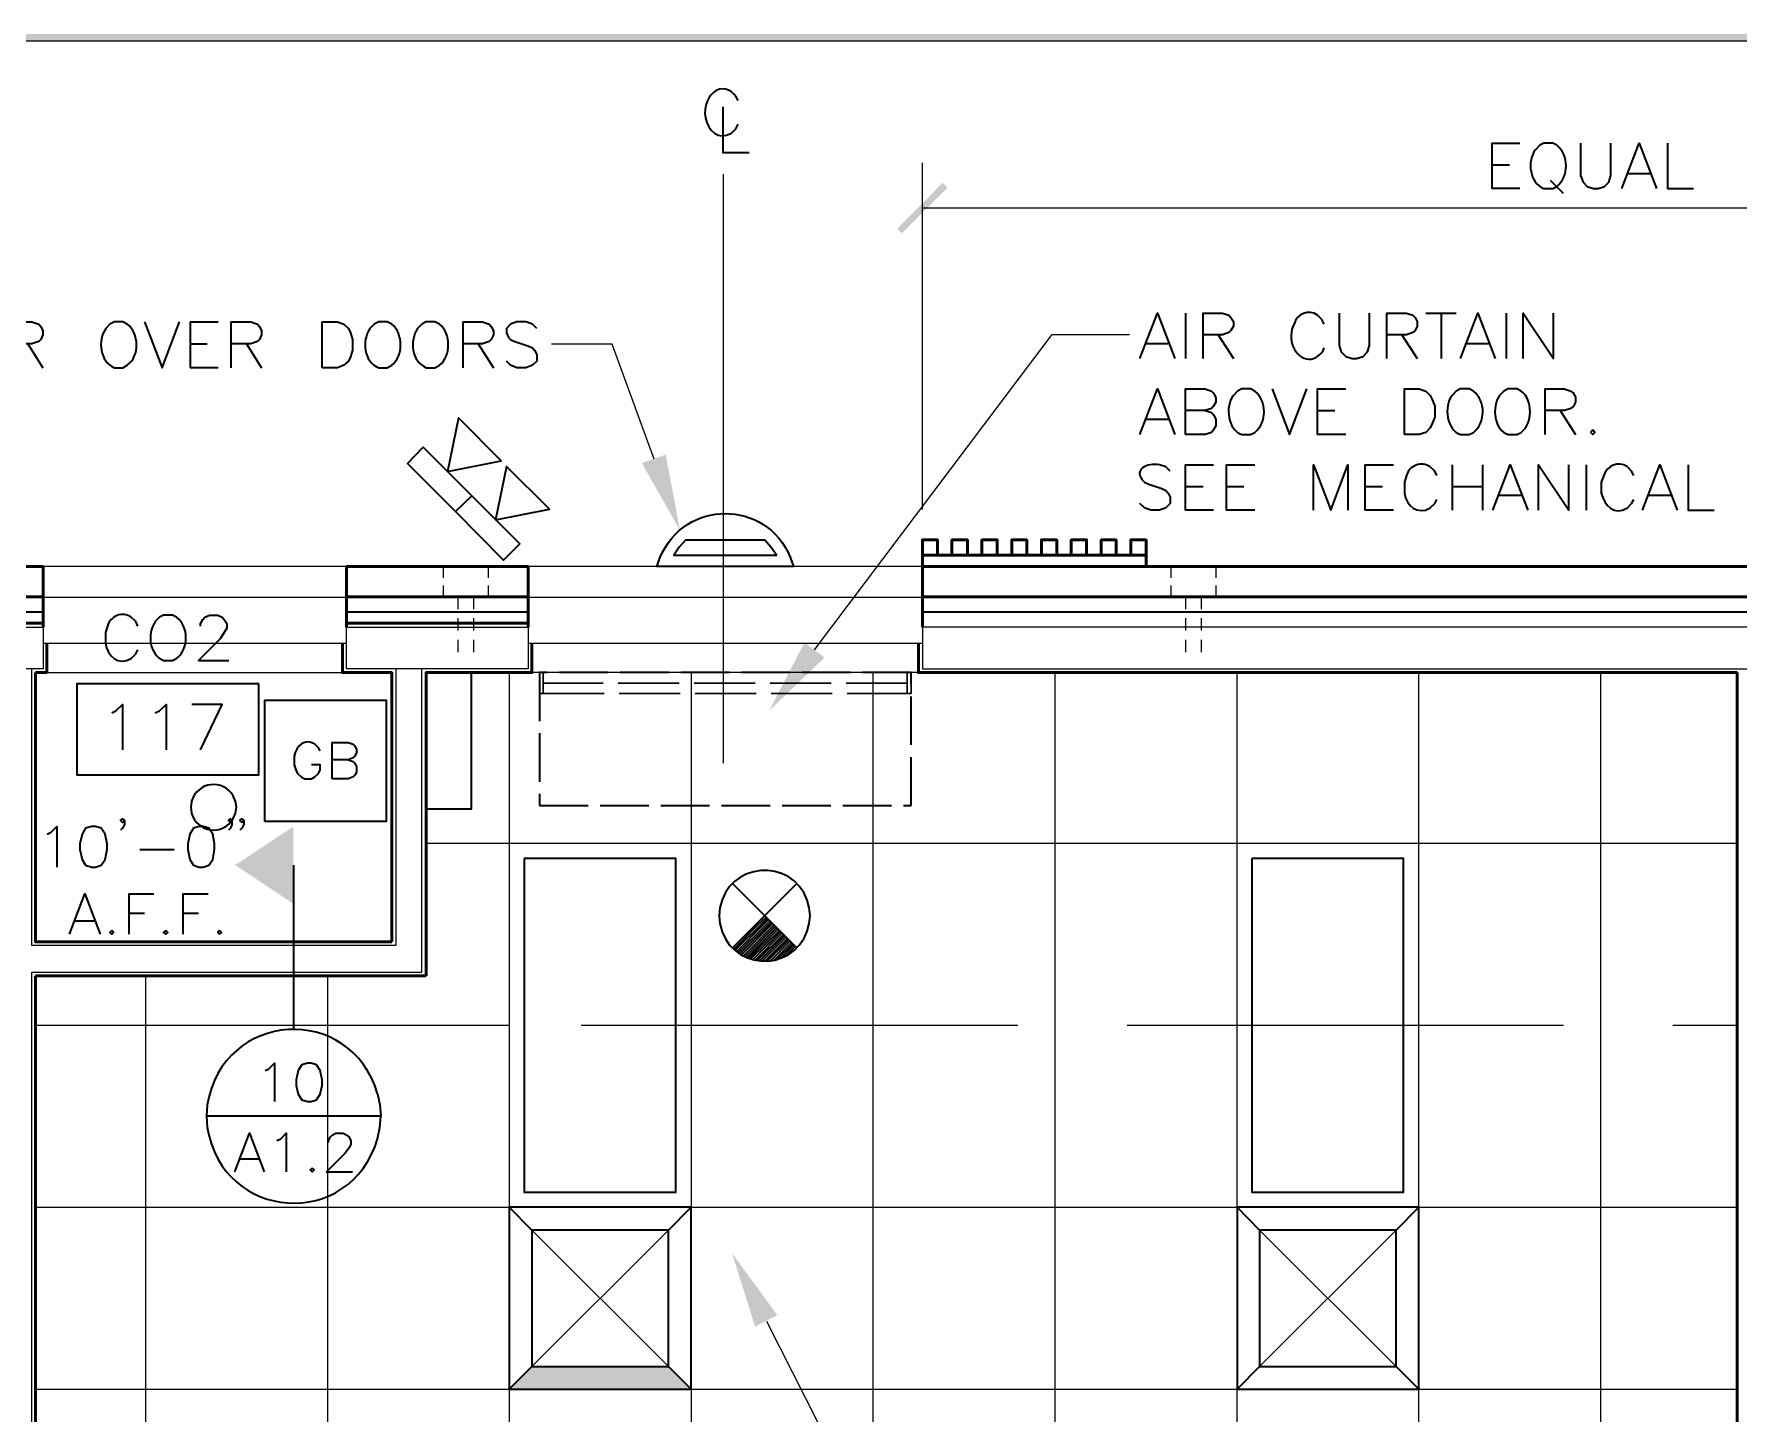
# Model space of a CAD drawing. Header units: inches. Extents: x 5 to 516, y -193 to 129.
# Drawn here: x 347.3 to 366.04, y 72.9 to 88.06 of the extents above; entities that cross this region are included whole.
import ezdxf

# ---------------------------------------------------------------- set-up
doc = ezdxf.new("R2010")
doc.units = ezdxf.units.IN
doc.header["$MEASUREMENT"] = 0
doc.linetypes.add('PDF_IMPORT', pattern=[1, 0.8, -0.2])
doc.layers.add('PDF9_Geometry', color=7, linetype='Continuous')
doc.layers.add('PDF9_Solid Fills', color=7, linetype='Continuous')

msp = doc.modelspace()

# ---------------------------------------------------------------- hatches: boundary and pattern name
at = {"layer": 'PDF9_Solid Fills', "transparency": 33554559}
h = msp.add_hatch(color=256, dxfattribs=at)
h.paths.add_polyline_path([(316.0672942, 88.0494451), (316.0806254, 88.0627785), (316.0672942, 88.0627785)])
h.paths.add_polyline_path([(496.1917308, 88.0627785), (496.1295081, 88.0627785), (354.7028537, 88.0627785), (354.7028447, 88.0627785), (316.0806254, 88.0627785), (316.1295142, 88.0494451), (316.1295143, 87.9872229), (316.1295233, 87.9872229), (496.1295089, 88.0494437), (316.1295188, 87.9872215), (496.1295081, 87.9872229), (496.1561756, 87.9916674), (496.1783975, 88.0094451), (496.1917308, 88.0361118), (496.1917311, 88.0494451)])
at = {"layer": 'PDF9_Solid Fills', "true_color": 0xb3b3b3, "transparency": 33554559}
msp.add_hatch(color=253, dxfattribs=at).paths.add_polyline_path([(352.7695144, 73.4183395), (352.5206255, 73.1694506), (352.7695144, 73.1694506), (354.2717355, 73.1694506), (354.2717355, 73.4183395)])

# ---------------------------------------------------------------- linework, layer by layer
at = {"layer": 'PDF9_Geometry', "lineweight": 0}
msp.add_lwpolyline([(316.1295142, 88.0583387), (316.1295142, 88.0494498), (316.1295142, 87.9872276), (485.4006203, 87.9872276)], dxfattribs=at)
at = {"layer": 'PDF9_Geometry', "lineweight": 35}
for points in [[(354.867296, 87.2627839), (354.867296, 86.7605617), (355.1561849, 86.7605617)], [(354.9650669, 86.9738922), (355.0095114, 87.022781), (355.0361781, 87.0716699)], [(363.6317349, 86.3649975), (363.3250683, 86.3649975), (363.3250683, 86.8627753), (363.6317349, 86.8627753)], [(364.0361833, 86.8405599), (363.9917389, 86.8627821), (363.8939611, 86.8627821), (363.8495167, 86.8405599), (363.8006278, 86.791671)], [(364.2984027, 86.8627821), (364.2984027, 86.5072266), (364.3250693, 86.4361155), (364.3695138, 86.3872266), (364.4406249, 86.3650044), (364.4895138, 86.3650044), (364.5606249, 86.3872266), (364.6095138, 86.4361155), (364.631736, 86.5072266), (364.631736, 86.8627821)], [(364.7517356, 86.3649975), (364.9428467, 86.8627753), (365.1339578, 86.3649975)], [(365.25396, 86.8627821), (365.25396, 86.3650044), (365.5384044, 86.3650044)], [(363.3250683, 86.6272226), (363.5161794, 86.6272226)], [(363.9650693, 86.4583316), (364.1072916, 86.3161094)], [(364.8228529, 86.5294488), (365.0628528, 86.5294488)], [(363.8939611, 86.3650044), (363.9917389, 86.3650044), (364.0361833, 86.3872266)], [(359.4539657, 84.4983346), (359.6450768, 84.9961123), (359.8361879, 84.4983346)], [(359.956181, 84.9961102), (359.956181, 84.4983324)], [(360.1472889, 84.4983346), (360.1472889, 84.9961123), (360.3606222, 84.9961123), (360.4317333, 84.9738901), (360.4539555, 84.9472234), (360.4806222, 84.902779), (360.4806222, 84.8538901), (360.4539555, 84.8050012), (360.4317333, 84.782779), (360.3606222, 84.7561123), (360.1472889, 84.7561123)], [(361.4806221, 84.8761105), (361.4539555, 84.9249994), (361.4050666, 84.9738883)], [(361.6450734, 84.9961102), (361.6450734, 84.6405546), (361.6672957, 84.5694435), (361.7161846, 84.5205546), (361.7872957, 84.4983324), (361.8361845, 84.4983324), (361.9072957, 84.5205546), (361.9561845, 84.5694435), (361.9784068, 84.6405546), (361.9784068, 84.9961102)], [(362.1695146, 84.4983346), (362.1695146, 84.9961123), (362.3828479, 84.9961123), (362.453959, 84.9738901), (362.4806257, 84.9472234), (362.5028479, 84.902779), (362.5028479, 84.8538901), (362.4806257, 84.8050012), (362.453959, 84.782779), (362.3828479, 84.7561123), (362.1695146, 84.7561123)], [(362.596182, 84.9961102), (362.9295153, 84.9961102)], [(362.765073, 84.9961102), (362.765073, 84.4983324)], [(362.9784067, 84.4983346), (363.1695178, 84.9961123), (363.3606289, 84.4983346)], [(363.480622, 84.9961102), (363.480622, 84.4983324)], [(363.6672901, 84.4983346), (363.6672901, 84.9961123), (364.0006234, 84.4983346), (364.0006234, 84.9961123)], [(347.0584043, 84.396112), (347.0584043, 84.8983342), (347.2717376, 84.8983342), (347.3472932, 84.876112), (347.3695154, 84.8494453), (347.3917376, 84.8005564), (347.3917376, 84.756112), (347.3695154, 84.7072231), (347.3472932, 84.6850009), (347.2717376, 84.6583342), (347.0584043, 84.6583342)], [(348.3206261, 84.8761141), (348.2717372, 84.8983364), (348.1784039, 84.8983364), (348.129515, 84.8761141), (348.0850706, 84.8272253)], [(348.5117372, 84.8983364), (348.7028483, 84.3961142), (348.8939594, 84.8983364)], [(349.3206282, 84.396112), (349.0139616, 84.396112), (349.0139616, 84.8983342), (349.3206282, 84.8983342)], [(349.4628457, 84.396112), (349.4628457, 84.8983342), (349.6806235, 84.8983342), (349.7517346, 84.876112), (349.7739568, 84.8494453), (349.7961791, 84.8005564), (349.7961791, 84.756112), (349.7739568, 84.7072231), (349.7517346, 84.6850009), (349.6806235, 84.6583342), (349.4628457, 84.6583342)], [(351.2272919, 84.8761141), (351.178403, 84.8983364), (351.0850697, 84.8983364), (351.0361808, 84.8761141), (350.9872919, 84.8272253)], [(351.7517378, 84.8761141), (351.7028489, 84.8983364), (351.6050711, 84.8983364), (351.5606267, 84.8761141), (351.5117378, 84.8272253)], [(352.0139614, 84.396112), (352.0139614, 84.8983342), (352.2272947, 84.8983342), (352.2984058, 84.876112), (352.3206281, 84.8494453), (352.3472947, 84.8005564), (352.3472947, 84.756112), (352.3206281, 84.7072231), (352.2984058, 84.6850009), (352.2272947, 84.6583342), (352.0139614, 84.6583342)], [(352.8228535, 84.8272191), (352.7739646, 84.876108), (352.7028535, 84.8983302), (352.6050758, 84.8983302), (352.5339646, 84.876108), (352.4895202, 84.8272191), (352.4895202, 84.7783302), (352.5117424, 84.7294413), (352.5339646, 84.7072191), (352.5828535, 84.6849969), (352.7250757, 84.636108), (352.7739646, 84.6138858), (352.7961869, 84.5872191), (352.8228535, 84.5427747), (352.8228535, 84.4672191), (352.7739646, 84.4227747), (352.7028535, 84.396108), (352.6050758, 84.396108), (352.5339646, 84.4227747), (352.4895202, 84.4672191)], [(360.3117402, 84.7561109), (360.4806291, 84.4983331)], [(362.3339569, 84.7561109), (362.5028458, 84.4983331)], [(347.2272954, 84.6583371), (347.3917398, 84.3961149)], [(349.0139616, 84.6583371), (349.2006282, 84.6583371)], [(349.6317368, 84.6583371), (349.7961812, 84.3961149)], [(352.1784037, 84.6583371), (352.3472926, 84.3961149)], [(359.5250739, 84.6627768), (359.7650739, 84.6627768)], [(363.0495149, 84.6627768), (363.2895149, 84.6627768)], [(348.1784039, 84.3961142), (348.2717372, 84.3961142), (348.3206261, 84.4227808)], [(351.0850697, 84.3961142), (351.178403, 84.3961142), (351.2272919, 84.4227808)], [(351.6050711, 84.3961142), (351.7028489, 84.3961142), (351.7517378, 84.4227808)], [(359.4539657, 83.6627769), (359.6450768, 84.1649991), (359.8361879, 83.6627769)], [(359.956181, 83.6627769), (359.956181, 84.1649991), (360.1695144, 84.1649991), (360.2406255, 84.1383324), (360.2628477, 84.1161102), (360.2895144, 84.0672213), (360.2895144, 84.0183324), (360.2628477, 83.973888), (360.2406255, 83.9472213), (360.1695144, 83.9249991), (359.956181, 83.9249991)], [(360.7161785, 84.1383346), (360.6672896, 84.1650013), (360.5739562, 84.1650013), (360.5250674, 84.1383346), (360.4806229, 84.0894457)], [(360.9072896, 84.1650013), (361.0984007, 83.6627791), (361.2895118, 84.1650013)], [(361.7161853, 83.6627769), (361.4050742, 83.6627769), (361.4050742, 84.1649991), (361.7161853, 84.1649991)], [(363.1206289, 84.1383346), (363.07174, 84.1650013), (362.9784067, 84.1650013), (362.9295178, 84.1383346), (362.8850734, 84.0894457)], [(363.6450701, 84.1383346), (363.5961812, 84.1650013), (363.5028479, 84.1650013), (363.453959, 84.1383346), (363.4050701, 84.0894457)], [(363.9072894, 83.6627769), (363.9072894, 84.1649991), (364.1206227, 84.1649991), (364.1917338, 84.1383324), (364.2184005, 84.1161102), (364.2406227, 84.0672213), (364.2406227, 84.0183324), (364.2184005, 83.973888), (364.1917338, 83.9472213), (364.1206227, 83.9249991), (363.9072894, 83.9249991)], [(359.5250739, 83.8316679), (359.7650739, 83.8316679)], [(360.1695147, 83.925002), (360.2406258, 83.9027798), (360.262848, 83.8761131), (360.2895147, 83.8316687), (360.2895147, 83.7561131), (360.262848, 83.7116687), (360.2406258, 83.685002), (360.1695147, 83.6627798), (359.9561814, 83.6627798)], [(361.4050742, 83.925002), (361.5961853, 83.925002)], [(364.0717407, 83.925002), (364.2406296, 83.6627798)], [(360.5739562, 83.6627791), (360.6672896, 83.6627791), (360.7161785, 83.6850013)], [(362.9784067, 83.6627791), (363.07174, 83.6627791), (363.1206289, 83.6850013)], [(363.5028479, 83.6627791), (363.5961812, 83.6627791), (363.6450701, 83.6850013)], [(359.787299, 83.2583354), (359.7384101, 83.3072243), (359.667299, 83.3294465)], [(360.2628477, 82.831668), (359.956181, 82.831668), (359.956181, 83.3294457), (360.2628477, 83.3294457)], [(360.7161853, 82.831668), (360.4050742, 82.831668), (360.4050742, 83.3294457), (360.7161853, 83.3294457)], [(361.3606316, 82.831668), (361.3606316, 83.3294457), (361.5517427, 82.831668), (361.7384093, 83.3294457), (361.7384093, 82.831668)], [(362.2406264, 82.831668), (361.9295153, 82.831668), (361.9295153, 83.3294457), (362.2406264, 83.3294457)], [(362.8850727, 83.3294436), (362.8850727, 82.8316658)], [(363.218406, 83.3294436), (363.218406, 82.8316658)], [(363.3339568, 82.831668), (363.5250679, 83.3294457), (363.716179, 82.831668)], [(363.8361812, 82.831668), (363.8361812, 83.3294457), (364.1695145, 82.831668), (364.1695145, 83.3294457)], [(364.3606314, 83.3294436), (364.3606314, 82.8316658)], [(364.8850725, 83.2094439), (364.8584059, 83.2583328), (364.8139614, 83.3072217)], [(364.9784066, 82.831668), (365.1695177, 83.3294457), (365.3606288, 82.831668)], [(365.4806219, 83.3294436), (365.4806219, 82.8316658), (365.7650663, 82.8316658)], [(359.5028546, 83.1383354), (359.5517435, 83.1161132), (359.6939657, 83.0672243), (359.7384101, 83.045002), (359.7650768, 83.0183354), (359.787299, 82.9738909), (359.787299, 82.9027798), (359.7384101, 82.8538909), (359.667299, 82.8316687), (359.5739657, 82.8316687), (359.5028546, 82.8538909), (359.4539657, 82.9027798)], [(359.956181, 83.0894443), (360.1472921, 83.0894443)], [(360.4050742, 83.0894443), (360.5961853, 83.0894443)], [(361.9295153, 83.0894443), (362.1206264, 83.0894443)], [(362.8850727, 83.0894443), (363.218406, 83.0894443)], [(364.5517392, 83.2094439), (364.5250726, 83.1383328), (364.5250726, 83.0183328)], [(362.6450705, 82.8538884), (362.6939594, 82.9027773), (362.7161816, 82.9472217)], [(363.4050741, 82.9961103), (363.6450741, 82.9961103)], [(364.8139614, 82.8538884), (364.8584059, 82.9027773), (364.8850725, 82.9472217)], [(365.0495148, 82.9961103), (365.2895148, 82.9961103)], [(354.4628509, 82.5027813), (354.3872953, 82.4227813), (354.3295176, 82.3338924), (355.4628508, 82.3338924)], [(354.4628455, 82.5027835), (355.3295121, 82.5027835)], [(355.3295175, 82.5027835), (355.4006286, 82.4227835), (355.4628508, 82.3338946)], [(355.6095182, 82.3116662), (355.6450738, 82.209444), (354.1428516, 82.209444), (354.1784073, 82.3116662)], [(344.0628533, 81.7116684), (347.3961864, 81.7116684)], [(348.8628534, 81.6538921), (348.8184089, 81.6761143), (348.7206312, 81.6761143), (348.6761867, 81.6538921), (348.6272978, 81.6050032)], [(349.1250727, 81.5561147), (349.1250727, 81.5827813), (349.1517394, 81.6272258), (349.1739616, 81.6538925), (349.2228505, 81.6761147), (349.3161838, 81.6761147), (349.3650727, 81.6538925), (349.3872949, 81.6272258), (349.4139616, 81.5827813), (349.4139616, 81.5338925), (349.3872949, 81.4850036), (349.3428505, 81.4138925), (349.1028505, 81.1783369), (349.4361838, 81.1783369)], [(350.7295196, 81.7116684), (352.7295195, 81.7116684)], [(357.0628526, 81.7116684), (388.3117386, 81.7116684)], [(348.3650691, 81.2005591), (348.413958, 81.249448), (348.4361802, 81.2938925)], [(348.7206312, 81.1783366), (348.8184089, 81.1783366), (348.8628534, 81.2005588)], [(348.1517383, 80.6005574), (348.1961828, 80.6227796), (348.2672939, 80.6938907), (348.2672939, 80.1961129)], [(348.6272971, 80.6005574), (348.676186, 80.6227796), (348.7472971, 80.6938907), (348.7472971, 80.1961129)], [(349.1250727, 80.1961158), (349.3650727, 80.6938936), (349.0317394, 80.6938936)], [(350.4406289, 80.1827785), (350.4228511, 80.2183341), (350.3828511, 80.2583341)], [(350.5739568, 79.8761108), (350.5739568, 80.2761108), (350.7472901, 80.2761108), (350.8050679, 80.258333), (350.8228457, 80.2405552), (350.8406234, 80.2005552), (350.8406234, 80.1649997), (350.8228457, 80.1249997), (350.8050679, 80.1072219), (350.7472901, 80.0849997), (350.5739568, 80.0849997)], [(350.1561845, 80.1250008), (350.1561845, 80.0316674), (350.1739622, 79.9738897), (350.19174, 79.9338897), (350.23174, 79.8983341), (350.27174, 79.8761119), (350.3472956, 79.8761119), (350.3828511, 79.8983341), (350.4228511, 79.9338897), (350.4406289, 79.9738897), (350.4406289, 80.0316674), (350.3472956, 80.0316674)], [(350.7472966, 80.0850047), (350.8050744, 80.067227), (350.8228522, 80.0494492), (350.84063, 80.0094492), (350.84063, 79.9516714), (350.8228522, 79.9161159), (350.8050744, 79.8983381), (350.7472966, 79.8761159), (350.5739633, 79.8761159)], [(349.4850701, 79.4405589), (349.5117368, 79.4983367), (349.5206257, 79.5650033), (349.5117368, 79.6272255), (349.4850701, 79.6894478)], [(349.0272924, 79.6272255), (349.0184035, 79.5650033), (349.0272924, 79.4983367)], [(347.4406291, 79.2672241), (347.4850735, 79.2894463), (347.5472957, 79.3516686), (347.5472957, 78.9072241)], [(348.289515, 79.4183381), (348.2672928, 79.3961159), (348.2450706, 79.4183381), (348.2672928, 79.4361159), (348.289515, 79.4183381), (348.289515, 79.3738937), (348.2672928, 79.3338937), (348.2450706, 79.3116714)], [(349.4717433, 79.4183381), (349.4539655, 79.3961159), (349.4317433, 79.4183381), (349.4539655, 79.4361159), (349.4717433, 79.4183381), (349.4717433, 79.3738937), (349.4539655, 79.3338937), (349.4317433, 79.3116714)], [(349.6006315, 79.4183381), (349.5784093, 79.3961159), (349.556187, 79.4183381), (349.5784093, 79.4361159), (349.6006315, 79.4183381), (349.6006315, 79.3738937), (349.5784093, 79.3338937), (349.556187, 79.3116714)], [(348.4584061, 79.0983331), (348.8361838, 79.0983331)], [(350.1472894, 78.9294511), (350.1472894, 77.1250066)], [(355.6806279, 78.7250059), (354.9739613, 78.0183393)], [(355.6806279, 78.0183364), (354.9739613, 78.725003)], [(347.6850681, 78.1694504), (347.8539569, 78.6138948), (348.0228458, 78.1694504)], [(348.3428552, 78.1694504), (348.3428552, 78.6138948), (348.6139663, 78.6138948)], [(348.9339648, 78.1694504), (348.9339648, 78.6138948), (349.2095204, 78.6138948)], [(355.796182, 78.2005622), (355.8184042, 78.2850066), (355.8272931, 78.3738955), (355.8184042, 78.45834), (355.796182, 78.5427844)], [(348.3428552, 78.4005521), (348.5117441, 78.4005521)], [(348.9339648, 78.4005521), (349.1028537, 78.4005521)], [(354.836182, 78.45834), (354.8272932, 78.3738955), (354.836182, 78.2850066)], [(354.9872957, 78.0049991), (355.2539623, 78.2716657), (355.3428512, 78.3561102)], [(355.0050727, 77.9916708), (355.3561838, 78.3427819)], [(347.7472968, 78.3161156), (347.9606301, 78.3161156)], [(355.0228498, 77.9783335), (355.3117387, 78.2716668), (355.3695164, 78.3294446)], [(355.0361781, 77.9650052), (355.3872891, 78.3161163)], [(355.0539641, 77.9516679), (355.4006308, 78.2983346)], [(355.0717412, 77.9427794), (355.4139634, 78.2850016)], [(355.4317401, 78.2716639), (355.0939623, 77.9294417)], [(355.4450684, 78.2538869), (355.111735, 77.9205535)], [(355.4584057, 78.2405586), (355.1339612, 77.9116697)], [(355.4761827, 78.2272213), (355.1517383, 77.9027768)], [(355.48952, 78.2094442), (355.1739645, 77.8983331)], [(355.5028483, 78.196116), (355.1961817, 77.8894493)], [(355.5206254, 78.1827786), (355.2228476, 77.8850009)], [(355.5339627, 78.1650016), (355.2450738, 77.8805572)], [(355.5472909, 78.1516733), (355.2717354, 77.8761178)], [(355.565077, 78.138336), (355.2984104, 77.8716694)], [(355.5784053, 78.120559), (355.3295164, 77.8716701)], [(355.5917336, 78.1072216), (355.356178, 77.8716661)], [(355.6050709, 78.0938934), (355.3917376, 77.8761156)], [(355.6228479, 78.0761163), (355.4272924, 77.8805608)], [(355.6361853, 78.062779), (355.4628519, 77.8894457)], [(355.6495135, 78.0494417), (355.5072913, 77.9072195)], [(355.6672906, 78.0361134), (355.5606239, 77.9294468)], [(349.836182, 76.6716658), (349.876182, 76.6894436), (349.9384042, 76.7516658), (349.9384042, 76.3294436)], [(351.07174, 76.4138949), (351.0984066, 76.2938949), (351.1072955, 76.1694505), (349.19174, 76.1694505)], [(349.200629, 76.2938949), (349.19174, 76.1694505), (349.200629, 76.045006)], [(351.07174, 75.9205616), (351.0984066, 76.045006), (351.1072955, 76.1694505)], [(349.5028486, 75.556115), (349.6628486, 75.9827817), (349.8272931, 75.556115)], [(349.9650701, 75.9027766), (350.0095146, 75.9205544), (350.0672923, 75.9827766), (350.0672923, 75.5561099)], [(350.5339629, 75.8805598), (350.5339629, 75.902782), (350.5561852, 75.942782), (350.5739629, 75.9605598), (350.6139629, 75.982782), (350.6939629, 75.982782), (350.7339629, 75.9605598), (350.7561852, 75.942782), (350.7784074, 75.902782), (350.7784074, 75.8583376), (350.7561852, 75.8183376), (350.7161852, 75.7605598), (350.5117407, 75.5561154), (350.7961852, 75.5561154)], [(349.5606286, 75.6983314), (349.765073, 75.6983314)], [(352.7695133, 74.916114), (352.5206244, 75.1694473)], [(354.2717376, 74.916114), (354.5206265, 75.1694473)], [(360.7695129, 74.916114), (360.520624, 75.1694473)], [(362.2717372, 74.916114), (362.5206261, 75.1694473)], [(352.7695133, 73.4183384), (352.5206244, 73.1694496)], [(354.2717376, 73.4183384), (354.5206265, 73.1694496)], [(360.7695129, 73.4183384), (360.520624, 73.1694496)], [(362.2717372, 73.4183384), (362.5206261, 73.1694496)]]:
    msp.add_lwpolyline(points, dxfattribs=at)
at = {"layer": 'PDF9_Geometry', "lineweight": 15}
for points in [[(357.0628526, 82.8361168), (357.0628526, 86.6494499)], [(354.8761846, 80.0494416), (354.8761846, 86.5249966)], [(357.0628526, 86.1516729), (372.7295184, 86.1516729)], [(355.8761845, 81.2938896), (358.4895176, 84.760556), (359.3384067, 84.760556)], [(354.1117351, 83.3916723), (353.6495129, 84.6538945), (352.9828463, 84.6538945)], [(350.7295196, 82.209444), (347.3961864, 82.209444)], [(351.7917392, 82.209444), (351.7917392, 82.0849996)], [(352.2895148, 82.209444), (352.2895148, 82.0849996)], [(357.0628526, 82.209444), (352.7295195, 82.209444)], [(359.7917388, 82.209444), (359.7917388, 82.0849996)], [(360.2895144, 82.209444), (360.2895144, 82.0849996)], [(351.7917392, 82.0005591), (351.7917392, 81.8761147)], [(352.2895148, 82.0005591), (352.2895148, 81.8761147)], [(359.7917388, 82.0005591), (359.7917388, 81.8761147)], [(360.2895144, 82.0005591), (360.2895144, 81.8761147)], [(350.7295196, 81.8716709), (347.3961864, 81.8716709)], [(351.7917392, 81.8761107), (352.0006281, 81.8761107)], [(352.0806299, 81.8761107), (352.2895188, 81.8761107)], [(357.0628526, 81.8716709), (352.7295195, 81.8716709)], [(359.7917388, 81.8761107), (360.0006276, 81.8761107)], [(360.0806295, 81.8761107), (360.2895183, 81.8761107)], [(347.3961864, 81.3694466), (350.7295196, 81.3694466)], [(352.7295195, 81.3694466), (357.0628526, 81.3694466)], [(347.4361803, 81.0450018), (350.6850691, 81.0450018)], [(352.5206255, 81.0450018), (352.5206255, 65.8761138)], [(357.0184009, 81.0450018), (352.7695122, 81.0450018)], [(354.5206254, 81.0450018), (354.5206254, 56.0850038)], [(356.5206253, 58.2494482), (356.5206253, 81.0450018)], [(358.5206252, 56.0850061), (358.5206252, 81.045004)], [(360.5206251, 56.0850061), (360.5206251, 81.045004)], [(362.520625, 56.0850061), (362.520625, 81.045004)], [(364.5206249, 56.0850061), (364.5206249, 81.045004)], [(351.6050711, 79.1694503), (366.0184038, 79.1694503)], [(348.5206257, 77.7116686), (348.5206257, 56.0850038)], [(350.5206256, 77.7116686), (350.5206256, 56.0850038)], [(350.5206256, 77.1694504), (352.5206255, 77.1694504)], [(347.3117409, 75.1694505), (366.018406, 75.1694505)], [(355.3472946, 73.916114), (356.3428501, 71.9561142), (356.8406278, 71.9561142)], [(347.3117409, 73.1694506), (366.018406, 73.1694506)]]:
    msp.add_lwpolyline(points, dxfattribs=at)
at = {"layer": 'PDF9_Geometry', "lineweight": 35}
for points in [[(350.4628457, 84.396112), (350.4628457, 84.8983342), (350.6317346, 84.8983342), (350.7028457, 84.876112), (350.7517346, 84.8272231), (350.7739568, 84.7783342), (350.796179, 84.7072231), (350.796179, 84.5872231), (350.7739568, 84.516112), (350.7517346, 84.4672231), (350.7028457, 84.4227787), (350.6317346, 84.396112)], [(362.3606315, 83.6627769), (362.3606315, 84.1649991), (362.5250759, 84.1649991), (362.596187, 84.1383324), (362.6450759, 84.0894435), (362.6672981, 84.0449991), (362.6939648, 83.973888), (362.6939648, 83.853888), (362.6672981, 83.7827769), (362.6450759, 83.733888), (362.596187, 83.6849991), (362.5250759, 83.6627769)], [(351.8406306, 83.2538866), (352.4317417, 83.3738866), (351.9606306, 83.8449977)], [(364.4317396, 83.7116683), (364.4095174, 83.6850016), (364.4317396, 83.6627794), (364.4539618, 83.6850016)], [(351.400626, 83.3427809), (351.5739593, 83.5205587), (352.1072926, 82.9872254), (351.9295148, 82.813892)], [(352.3695115, 82.7250057), (352.9606226, 82.8405612), (352.4895115, 83.3116723)], [(351.9295159, 82.8138909), (352.1072937, 82.9872243), (352.6361825, 82.4583354), (352.4584048, 82.2805576)], [(352.1028489, 81.0449997), (352.1028489, 79.5427775), (351.6050711, 79.5427775), (351.6050711, 81.0449997)], [(349.7650737, 80.9205534), (347.7650738, 80.9205534), (347.7650738, 79.9205534), (349.7650737, 79.9205534)], [(349.8317422, 79.4094496), (349.8317422, 80.7427828), (351.1650755, 80.7427828), (351.1650755, 79.4094496)], [(347.9295161, 79.3516696), (347.8628495, 79.3338919), (347.8228495, 79.2672252), (347.8006272, 79.1605585), (347.8006272, 79.0983363), (347.8228495, 78.9916697), (347.8628495, 78.9294474), (347.9295161, 78.9072252), (347.9695161, 78.9072252), (348.0317383, 78.9294474), (348.0761828, 78.9916697), (348.098405, 79.0983363), (348.098405, 79.1605585), (348.0761828, 79.2672252), (348.0317383, 79.3338919), (347.9695161, 79.3516696)], [(349.1117354, 79.3516696), (349.0495132, 79.3338919), (349.0095132, 79.2672252), (348.9872909, 79.1605585), (348.9872909, 79.0983363), (349.0095132, 78.9916697), (349.0495132, 78.9294474), (349.1117354, 78.9072252), (349.1561798, 78.9072252), (349.218402, 78.9294474), (349.2628465, 78.9916697), (349.2806243, 79.0983363), (349.2806243, 79.1605585), (349.2628465, 79.2672252), (349.218402, 79.3338919), (349.1561798, 79.3516696)], [(352.6850678, 79.0005593), (352.6850678, 75.3338928), (354.3517344, 75.3338928), (354.3517344, 79.0005593)], [(360.6850674, 79.0005593), (360.6850674, 75.3338928), (362.3517339, 75.3338928), (362.3517339, 79.0005593)], [(348.1517383, 78.2094442), (348.1295161, 78.187222), (348.1517383, 78.1694442), (348.1695161, 78.187222)], [(348.742848, 78.2094442), (348.7206257, 78.187222), (348.742848, 78.1694442), (348.7650702, 78.187222)], [(349.3339576, 78.2094442), (349.3161798, 78.187222), (349.3339576, 78.1694442), (349.3561798, 78.187222)], [(350.3028522, 76.7516716), (350.24063, 76.7338938), (350.20063, 76.6716716), (350.1784078, 76.5694494), (350.1784078, 76.5072272), (350.20063, 76.4094494), (350.24063, 76.3472272), (350.3028522, 76.3294494), (350.3428522, 76.3294494), (350.40063, 76.3472272), (350.44063, 76.4094494), (350.4628522, 76.5072272), (350.4628522, 76.5694494), (350.44063, 76.6716716), (350.40063, 76.7338938), (350.3428522, 76.7516716)], [(350.3517346, 75.5961179), (350.3295124, 75.5783401), (350.3517346, 75.5561179), (350.3739568, 75.5783401)], [(354.5206254, 73.1694506), (354.5206254, 75.1694505), (352.5206255, 75.1694505), (352.5206255, 73.1694506)], [(360.5206251, 75.1694505), (360.5206251, 73.1694506), (362.520625, 73.1694506), (362.520625, 75.1694505)], [(354.2717376, 73.4183384), (354.2717376, 74.9161161), (352.7695154, 74.9161161), (352.7695154, 73.4183384)], [(360.7695129, 74.9161161), (360.7695129, 73.4183384), (362.2717351, 73.4183384), (362.2717351, 74.9161161)]]:
    msp.add_lwpolyline(points, close=True, dxfattribs=at)
for points in [[(362.7161816, 83.2094439), (362.6939594, 83.2583328), (362.6450705, 83.3072217, 0.5084788411), (362.3828483, 83.2094439), (362.3606261, 83.1383328), (362.3606261, 83.0183328)], [(348.4361802, 81.5561147), (348.413958, 81.6050036), (348.3650691, 81.6538925, 0.5083629243), (348.1028469, 81.5561147), (348.0806247, 81.4850036), (348.0806247, 81.369448)]]:
    msp.add_lwpolyline(points, format="xyb", dxfattribs=at)
at = {"layer": 'PDF9_Geometry', "lineweight": 50}
for points in [[(357.2272948, 82.3338924), (357.2272948, 82.5027813), (357.0628504, 82.5027813), (357.0628504, 82.3338924)], [(357.5561794, 82.3338924), (357.5561794, 82.5027813), (357.3872905, 82.5027813), (357.3872905, 82.3338924)], [(357.8850729, 82.3338924), (357.8850729, 82.5027813), (357.7161841, 82.5027813), (357.7161841, 82.3338924)], [(358.2095177, 82.3338924), (358.2095177, 82.5027813), (358.0450733, 82.5027813), (358.0450733, 82.3338924)], [(358.5384023, 82.3338924), (358.5384023, 82.5027813), (358.3695134, 82.5027813), (358.3695134, 82.3338924)], [(358.8672958, 82.3338924), (358.8672958, 82.5027813), (358.6984069, 82.5027813), (358.6984069, 82.3338924)], [(359.1917406, 82.3338924), (359.1917406, 82.5027813), (359.0272962, 82.5027813), (359.0272962, 82.3338924)], [(359.5206251, 82.3338924), (359.5206251, 82.5027813), (359.3517363, 82.5027813), (359.3517363, 82.3338924)], [(359.5206251, 82.209444), (359.5206251, 82.3338884), (357.0628475, 82.3338884), (357.0628475, 82.209444)]]:
    msp.add_lwpolyline(points, close=True, dxfattribs=at)
for points in [[(344.0628533, 81.5427774), (344.0628533, 82.209444), (347.3961864, 82.209444), (347.3961864, 81.5427774)], [(350.7295196, 81.5427774), (350.7295196, 82.209444), (352.7295195, 82.209444), (352.7295195, 81.5427774)], [(357.0628526, 81.5427774), (357.0628526, 82.209444), (388.3117386, 82.209444), (388.3117386, 81.5427774)], [(344.0628533, 81.8761107), (347.3961864, 81.8761107)], [(350.7295196, 81.8761107), (352.7295195, 81.8761107)], [(357.0628526, 81.8761107), (388.3117386, 81.8761107)], [(347.3961864, 81.58722), (344.0628533, 81.58722)], [(352.7295195, 81.58722), (350.7295196, 81.58722)], [(347.4361803, 81.0450018), (347.4361803, 81.3694462)], [(350.6850679, 81.3694466), (350.6850679, 81.0450022), (351.2272901, 81.0450022), (351.2272901, 78.0850023)], [(351.6050711, 77.7116686), (351.6050711, 81.0450018), (352.7695155, 81.0450018), (352.7695155, 81.3694463)], [(357.0184009, 81.3694466), (357.0184009, 81.0450022), (366.0184004, 81.0450022)], [(347.3117409, 81.0450046), (347.3117409, 78.0850048), (351.2272963, 78.0850048)], [(347.3117409, 81.0450018), (347.4361853, 81.0450018)], [(366.0184004, 63.0850057), (366.0184004, 81.0450052)], [(346.9384076, 63.6272239), (347.3117409, 63.6272239), (347.3117409, 77.7116675)], [(347.3117409, 77.7116686), (351.6050739, 77.7116686)]]:
    msp.add_lwpolyline(points, dxfattribs=at)
at = {"layer": 'PDF9_Geometry', "linetype": 'PDF_IMPORT', "lineweight": 15, "ltscale": 0.168889}
for points in [[(351.9561815, 81.8761107), (351.9561815, 81.2094462)], [(352.1250725, 81.8761107), (352.1250725, 81.2094462)], [(359.956181, 81.8761107), (359.956181, 81.2094462)], [(360.1250721, 81.8761107), (360.1250721, 81.2094462)]]:
    msp.add_lwpolyline(points, dxfattribs=at)
at = {"layer": 'PDF9_Geometry', "lineweight": 9}
for points in [[(347.3961864, 81.5427774), (347.3961864, 81.0849996), (344.0628533, 81.0849996), (344.0628533, 81.5427774)], [(352.7295195, 81.5427774), (352.7295195, 81.0849996), (350.7295196, 81.0849996), (350.7295196, 81.5427774)], [(388.3117386, 81.0849996), (388.3117386, 81.5427774), (357.0628526, 81.5427774), (357.0628526, 81.0849996)]]:
    msp.add_lwpolyline(points, close=True, dxfattribs=at)
for points in [[(346.9783985, 81.0850047), (346.9783985, 63.6672279), (347.2717319, 63.6672279), (347.2717319, 77.7516715), (351.5606206, 77.7516715), (351.5606206, 81.0850047)], [(351.2717378, 81.0850047), (351.2717378, 78.0450048), (347.271738, 78.0450048), (347.271738, 81.0850047)]]:
    msp.add_lwpolyline(points, dxfattribs=at)
at = {"layer": 'PDF9_Geometry', "linetype": 'PDF_IMPORT', "lineweight": 35, "ltscale": 0.666667}
msp.add_lwpolyline([(352.8539588, 81.0450018), (352.8539588, 79.58278), (356.938406, 79.5827804), (356.9384041, 81.0450022), (352.8539617, 81.0450018)], dxfattribs=at)
at = {"layer": 'PDF9_Geometry', "color": 253, "lineweight": 30, "true_color": 0xb3b3b3}
for points in [[(352.8939617, 81.0450018), (352.8939617, 80.8138907), (352.8539617, 80.8138907), (352.8539617, 81.0450018)], [(356.8939615, 81.0450018), (356.8939615, 80.8138907), (356.938406, 80.8138907), (356.938406, 81.0450018)]]:
    msp.add_lwpolyline(points, close=True, dxfattribs=at)
at = {"layer": 'PDF9_Geometry', "color": 253, "linetype": 'PDF_IMPORT', "lineweight": 30, "ltscale": 0.835556, "true_color": 0xb3b3b3}
for points in [[(352.8939617, 80.8138911), (356.8939637, 80.8138911)], [(356.8939615, 80.9294509), (352.8939639, 80.9294509)]]:
    msp.add_lwpolyline(points, dxfattribs=at)
at = {"layer": 'PDF9_Geometry', "linetype": 'PDF_IMPORT', "lineweight": 15, "ltscale": 6}
msp.add_lwpolyline([(347.3117409, 77.1694504), (366.0184026, 77.1694504)], dxfattribs=at)
at = {"layer": 'PDF9_Geometry', "color": 253, "lineweight": 30, "true_color": 0xb3b3b3}
for points in [[(352.7695133, 73.4183384), (354.2717355, 74.9161161)], [(352.7695133, 74.916114), (354.2717355, 73.4183363)], [(360.7695129, 74.916114), (362.2717351, 73.4183363)], [(362.2717372, 74.916114), (360.769515, 73.4183363)]]:
    msp.add_lwpolyline(points, dxfattribs=at)
at = {"layer": 'PDF9_Geometry', "lineweight": 35}
for centre, major_axis, ratio, start_param, end_param in [((354.8672247, 87.200976), (0.0033512, 0.2601436), 0.7521562591, 5.2583563669, 8.0892858604), ((361.3099704, 84.7366673), (-0.0101976, 0.2467922), 0.787008139, 0.9382181198, 4.1594943952)]:
    msp.add_ellipse(centre, major_axis=major_axis, ratio=ratio, start_param=start_param, end_param=end_param, dxfattribs=at)
for points in [[(354.6761781, 87.142781), (354.711141, 86.9990773), (354.8103262, 86.8901885), (354.9650669, 86.9738922)], [(363.8006278, 86.791671), (363.7063315, 86.6707822), (363.7364797, 86.4193007), (363.8939611, 86.3650044)], [(364.0361833, 86.3872266), (364.1705537, 86.4958192), (364.1735907, 86.732634), (364.0361833, 86.8405599)], [(361.4050666, 84.9738883), (361.3076592, 85.0428513), (361.1778814, 84.9847772), (361.1472888, 84.8761105)], [(348.0850706, 84.8272253), (347.9920335, 84.6972253), (348.0178854, 84.4570031), (348.1784039, 84.3961142)], [(348.3206261, 84.4227808), (348.4598113, 84.5270771), (348.4541076, 84.7688549), (348.3206261, 84.8761141)], [(350.9872919, 84.8272253), (350.8976623, 84.689966), (350.9181808, 84.4621142), (351.0850697, 84.3961142)], [(351.2272919, 84.4227808), (351.3603289, 84.5251512), (351.3565512, 84.7685586), (351.2272919, 84.8761141)], [(351.5117378, 84.8272253), (351.4221082, 84.6887808), (351.4430711, 84.4688549), (351.6050711, 84.3961142)], [(351.7517378, 84.4227808), (351.8847748, 84.5251512), (351.880997, 84.7685586), (351.7517378, 84.8761141)], [(360.4806229, 84.0894457), (360.3832155, 83.9714457), (360.4221044, 83.7058902), (360.5739562, 83.6627791)], [(360.7161785, 83.6850013), (360.8495859, 83.7938902), (360.8555859, 84.0279642), (360.7161785, 84.1383346)], [(362.8850734, 84.0894457), (362.787666, 83.9714457), (362.8265549, 83.7058902), (362.9784067, 83.6627791)], [(363.1206289, 83.6850013), (363.2541104, 83.7938902), (363.2600363, 84.0278902), (363.1206289, 84.1383346)], [(363.4050701, 84.0894457), (363.3193664, 83.9661865), (363.3455886, 83.7051494), (363.5028479, 83.6627791)], [(363.6450701, 83.6850013), (363.7736627, 83.7789272), (363.7772923, 84.0448531), (363.6450701, 84.1383346)], [(359.667299, 83.3294465), (359.5387805, 83.3487798), (359.3597435, 83.282928), (359.5028546, 83.1383354)], [(364.8139614, 83.3072217), (364.7117392, 83.3729995), (364.5852948, 83.3227032), (364.5517392, 83.2094439)], [(354.1784073, 82.3116662), (354.448259, 82.9521106), (355.3431479, 82.9547773), (355.6095182, 82.3116662)], [(362.3606261, 83.0183328), (362.3847001, 82.873444), (362.5031446, 82.7722588), (362.6450705, 82.8538884)], [(364.5250726, 83.0183328), (364.5598133, 82.8776662), (364.6638133, 82.7688514), (364.8139614, 82.8538884)], [(348.6272978, 81.6050032), (348.5342608, 81.4616699), (348.565446, 81.2395217), (348.7206312, 81.1783366)], [(348.8628534, 81.2005588), (349.0012237, 81.2992995), (348.9984089, 81.5544847), (348.8628534, 81.6538921)], [(348.0806247, 81.369448), (348.1012914, 81.2225591), (348.2218839, 81.1180406), (348.3650691, 81.2005591)], [(350.3828511, 80.2583341), (350.2744808, 80.3258156), (350.172703, 80.2395193), (350.1561845, 80.1250008)], [(349.4850701, 79.6894478), (349.3816627, 79.8773737), (349.0866998, 79.8498181), (349.0272924, 79.6272255)], [(349.0272924, 79.4983367), (349.0892183, 79.2854478), (349.375959, 79.2442626), (349.4850701, 79.4405589)], [(355.796182, 78.5427844), (355.6225524, 79.0187844), (354.9252191, 78.9629325), (354.836182, 78.45834)], [(354.836182, 78.2850066), (354.9252191, 77.7804141), (355.6225524, 77.7245622), (355.796182, 78.2005622)], [(351.07174, 76.4138949), (350.7795178, 77.4178949), (349.3698142, 77.3334504), (349.200629, 76.2938949)], [(349.200629, 76.045006), (349.3659624, 75.0055987), (350.7735918, 74.9118208), (351.07174, 75.9205616)]]:
    msp.add_open_spline(points, degree=3, dxfattribs=at)
at = {"layer": 'PDF9_Solid Fills', "lineweight": 35, "transparency": 33554559}
for points in [[(357.2850748, 86.4272262), (356.8361859, 85.8716707), (356.787297, 85.9250041)], [(357.3384059, 86.3738951), (357.2850726, 86.4272284), (356.8361837, 85.8716729)], [(354.2406233, 83.4405547), (354.3961788, 82.6094436), (353.9784011, 83.3472214)], [(355.9872956, 81.2094441), (355.3784068, 80.6272219), (355.7650734, 81.3738885)], [(349.5072974, 78.9294511), (350.1472974, 79.3516733), (350.1472974, 78.5027844)], [(355.4672942, 73.9827825), (354.9695165, 74.6627825), (355.2228498, 73.8538936)]]:
    msp.add_solid(points, dxfattribs=at)
at = {"layer": 'PDF9_Solid Fills', "color": 253, "lineweight": 9, "true_color": 0xb3b3b3, "transparency": 33554559}
msp.add_solid([(354.2717376, 73.1694506), (354.2717376, 73.4183395), (354.5206265, 73.1694506)], dxfattribs=at)

doc.saveas('drawing.dxf')
